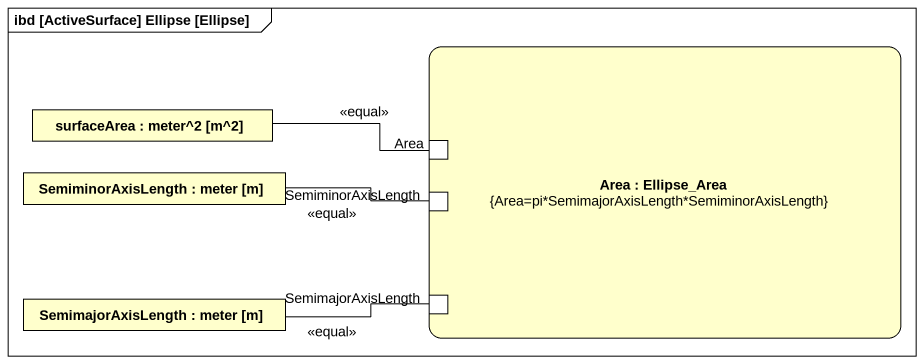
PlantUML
@startuml
mainframe ibd [ActiveSurface] Ellipse [Ellipse]
rectangle "Area : Ellipse_Area\n{Area=pi*SemimajorAxisLength*SemiminorAxisLength}" as Area {
  port "Area" as Area_2
  port "SemiminorAxisLength" as SemiminorAxisLength_2
  port "SemimajorAxisLength" as SemimajorAxisLength_2
}
rectangle "surfaceArea : meter^2 [m^2]" as surfaceArea
rectangle "SemiminorAxisLength : meter [m]" as SemiminorAxisLength
rectangle "SemimajorAxisLength : meter [m]" as SemimajorAxisLength
Area_2 -left- surfaceArea : <<equal>>
SemiminorAxisLength -right- SemiminorAxisLength_2 : <<equal>>
SemimajorAxisLength -right- SemimajorAxisLength_2 : <<equal>>
@enduml
